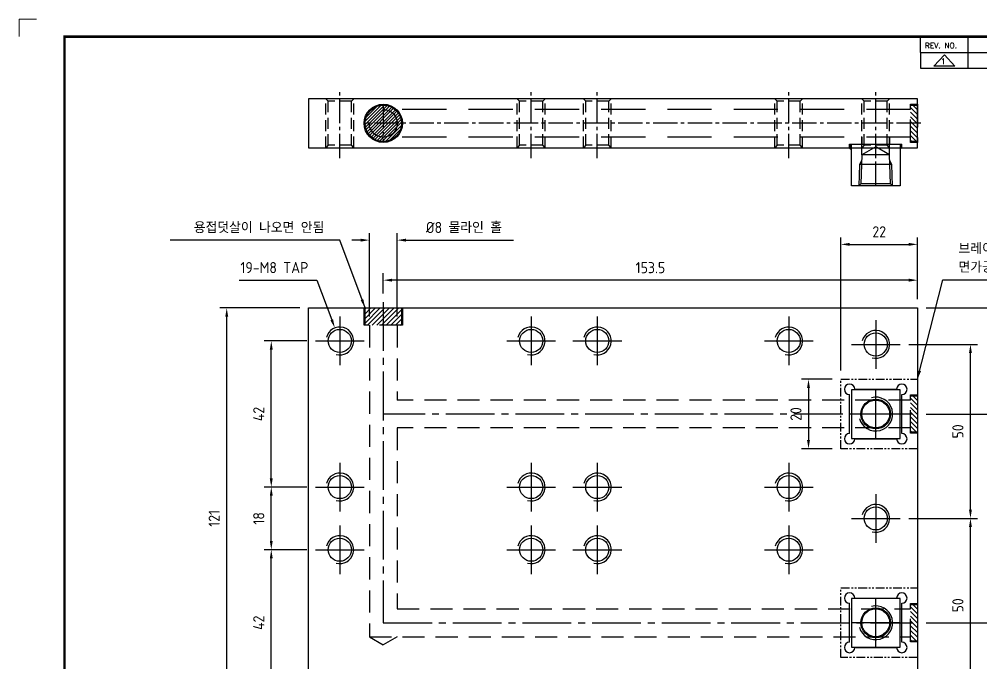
# Model space of a CAD drawing. Header units: millimetres. Extents: x -4251 to 2609, y -1673 to 4048.
# Drawn here: x -3794.2 to -3517.9, y -1171.4 to -986.5 of the extents above; entities that cross this region are included whole.
import ezdxf
from ezdxf.enums import TextEntityAlignment as Align

# ---------------------------------------------------------------- set-up
doc = ezdxf.new("R2010")
doc.units = ezdxf.units.MM
for name, pattern in [('CENTER', [50.8, 31.75, -6.35, 6.35, -6.35]), ('CENTER1', [10, 7, -1, 1, -1]), ('HIDDEN2', [4.7625, 3.175, -1.5875]), ('HIDDENX2', [19.05, 12.7, -6.35]), ('PHANTOMX2', [5, 2.5, -0.5, 0.5, -0.5, 0.5, -0.5])]:
    doc.linetypes.add(name, pattern=pattern)
for name, color, linetype in [('CENTER', 1, 'CENTER'), ('FORMAT-1', 7, 'Continuous'), ('THIN', 3, 'Continuous')]:
    doc.layers.add(name, color=color, linetype=linetype)
doc.styles.add('HAN', font='')
doc.styles.add('RC', font='simplex.shx')
doc.styles.get("Standard").update_dxf_attribs({"font": 'ISOCP.SHX', "bigfont": 'WHGTXT.SHX'})
doc.styles.get('HAN').set_extended_font_data('GulimChe')
doc.dimstyles.new('PS-1', dxfattribs={"dimtxt": 3.2, "dimasz": 2.5, "dimexe": 2, "dimexo": 2.5, "dimgap": 2, "dimtad": 1, "dimtoh": 1, "dimrnd": 0.05, "dimzin": 12, "dimdsep": 46, "dimtxsty": 'Standard', "dimcen": 0, "dimclrt": 2, "dimazin": 3, "dimtfac": 1, "dimtofl": 0, "dimtmove": 0, "dimatfit": 3, "dimfxl": 0, "dimtolj": 1, "dimtzin": 0, "dimarcsym": 0})

# ---------------------------------------------------------------- blocks, each defined once
blk = doc.blocks.new('A$C421973F8')
at = {"color": 1}
blk.add_lwpolyline([(-7, 7), (-7, -7), (7, -7), (7, 7)], close=True, dxfattribs=at)
blk.add_circle((0, 0), 4.28)
blk.add_circle((0, 0), 4, dxfattribs=at)
at = {"layer": 'CENTER'}
for p, q in [((0, -4.86), (0, 4.86)), ((4.86, 0), (-4.86, 0))]:
    blk.add_line(p, q, dxfattribs=at)
at = {"layer": 'THIN'}
blk.add_arc((0, 0), 4.86, 195, 105, dxfattribs=at)
blk = doc.blocks.new('A$C6A5E3453')
at = {"color": 1, "linetype": 'CENTER1'}
blk.add_line((0, -12, 0), (0, 0, 0), dxfattribs=at)
at = {"color": 2, "linetype": 'HIDDENX2'}
for p, q in [((-4, -3.08), (-4, 0)), ((4, -3.08), (4, 0)), ((4, -3.08), (-4, -3.08)), ((4.67, -5.8), (-4.67, -5.8))]:
    blk.add_line(p, q, dxfattribs=at)
at = {"color": 1}
blk.add_lwpolyline([(-7, 0), (7, 0), (7, -12), (-7, -12)], close=True, dxfattribs=at)
at = {"color": 2, "linetype": 'HIDDENX2'}
for points in [[(4.26, -11.4), (4, -3.08), (0, -0.77), (-4, -3.08), (-4.26, -11.4)], [(-4.06, -4.74), (-4.67, -5.8), (-4.86, -12)], [(4.86, -12), (4.67, -5.8), (4.06, -4.74)], [(4.86, -12), (4.26, -11.4), (-4.26, -11.4), (-4.86, -12)]]:
    blk.add_lwpolyline(points, dxfattribs=at)
blk = doc.blocks.new('*D567')
at = {"color": 0, "linetype": 'ByBlock', "lineweight": -2}
for p, q in [((-3711.59, -1138.94), (-3723.78, -1138.94)), ((-3721.78, -1178.44), (-3721.78, -1141.44)), ((-3711.59, -1180.94), (-3723.78, -1180.94))]:
    blk.add_line(p, q, dxfattribs=at)
at = {"color": 0}
for points in [[(-3722.2, -1141.44), (-3721.36, -1141.44), (-3721.78, -1138.94)], [(-3722.2, -1178.44), (-3721.36, -1178.44), (-3721.78, -1180.94)]]:
    blk.add_solid(points, dxfattribs=at)
at = {"layer": 'DEFPOINTS', "color": 0}
for p in [(-3721.78, -1138.94), (-3709.09, -1138.94, 0), (-3709.09, -1180.94, 0)]:
    blk.add_point(p, dxfattribs=at)
at = {"color": 2, "insert": (-3725.38, -1159.94), "char_height": 3.2, "attachment_point": 5, "rotation": 90}
blk.add_mtext('\\A1;42', dxfattribs=at)
blk = doc.blocks.new('*D568')
at = {"color": 0, "linetype": 'ByBlock', "lineweight": -2}
for p, q in [((-3711.59, -1120.94), (-3723.78, -1120.94)), ((-3721.78, -1136.44), (-3721.78, -1123.44)), ((-3711.59, -1138.94), (-3723.78, -1138.94))]:
    blk.add_line(p, q, dxfattribs=at)
at = {"color": 0}
for points in [[(-3722.2, -1123.44), (-3721.36, -1123.44), (-3721.78, -1120.94)], [(-3722.2, -1136.44), (-3721.36, -1136.44), (-3721.78, -1138.94)]]:
    blk.add_solid(points, dxfattribs=at)
at = {"layer": 'DEFPOINTS', "color": 0}
for p in [(-3721.78, -1120.94), (-3709.09, -1120.94, 0), (-3709.09, -1138.94, 0)]:
    blk.add_point(p, dxfattribs=at)
at = {"color": 2, "insert": (-3725.38, -1129.94), "char_height": 3.2, "attachment_point": 5, "rotation": 90}
blk.add_mtext('\\A1;18', dxfattribs=at)
blk = doc.blocks.new('*D569')
at = {"color": 0, "linetype": 'ByBlock', "lineweight": -2}
for p, q in [((-3711.59, -1078.94), (-3723.78, -1078.94)), ((-3721.78, -1118.44), (-3721.78, -1081.44)), ((-3711.59, -1120.94), (-3723.78, -1120.94))]:
    blk.add_line(p, q, dxfattribs=at)
at = {"color": 0}
for points in [[(-3722.2, -1081.44), (-3721.36, -1081.44), (-3721.78, -1078.94)], [(-3722.2, -1118.44), (-3721.36, -1118.44), (-3721.78, -1120.94)]]:
    blk.add_solid(points, dxfattribs=at)
at = {"layer": 'DEFPOINTS', "color": 0}
for p in [(-3721.78, -1078.94), (-3709.09, -1078.94, 0), (-3709.09, -1120.94, 0)]:
    blk.add_point(p, dxfattribs=at)
at = {"color": 2, "insert": (-3725.38, -1099.94), "char_height": 3.2, "attachment_point": 5, "rotation": 90}
blk.add_mtext('\\A1;42', dxfattribs=at)
blk = doc.blocks.new('*D571')
at = {"color": 0, "linetype": 'ByBlock', "lineweight": -2}
for p, q in [((-3713.59, -1069.44), (-3736.58, -1069.44)), ((-3734.58, -1187.94), (-3734.58, -1071.94)), ((-3713.59, -1190.44), (-3736.58, -1190.44))]:
    blk.add_line(p, q, dxfattribs=at)
at = {"color": 0}
for points in [[(-3735, -1071.94), (-3734.16, -1071.94), (-3734.58, -1069.44)], [(-3735, -1187.94), (-3734.16, -1187.94), (-3734.58, -1190.44)]]:
    blk.add_solid(points, dxfattribs=at)
at = {"layer": 'DEFPOINTS', "color": 0}
for p in [(-3734.58, -1069.44), (-3711.09, -1069.44, 0), (-3711.09, -1190.44, 0)]:
    blk.add_point(p, dxfattribs=at)
at = {"color": 2, "insert": (-3738.18, -1129.94), "char_height": 3.2, "attachment_point": 5, "rotation": 90}
blk.add_mtext('\\A1;121', dxfattribs=at)
blk = doc.blocks.new('*D576')
at = {"color": 0, "linetype": 'ByBlock', "lineweight": -2}
for p, q in [((-3538.59, -1129.94), (-3518.88, -1129.94)), ((-3520.88, -1177.44), (-3520.88, -1132.44)), ((-3538.59, -1179.94), (-3518.88, -1179.94))]:
    blk.add_line(p, q, dxfattribs=at)
at = {"color": 0}
for points in [[(-3521.3, -1132.44), (-3520.46, -1132.44), (-3520.88, -1129.94)], [(-3521.3, -1177.44), (-3520.46, -1177.44), (-3520.88, -1179.94)]]:
    blk.add_solid(points, dxfattribs=at)
at = {"layer": 'DEFPOINTS', "color": 0}
for p in [(-3541.09, -1129.94, 0), (-3520.88, -1129.94), (-3541.09, -1179.94, 0)]:
    blk.add_point(p, dxfattribs=at)
at = {"color": 2, "insert": (-3524.48, -1154.94), "char_height": 3.2, "attachment_point": 5, "rotation": 90}
blk.add_mtext('\\A1;50', dxfattribs=at)
blk = doc.blocks.new('*D577')
at = {"color": 0, "linetype": 'ByBlock', "lineweight": -2}
for p, q in [((-3538.59, -1079.94), (-3518.88, -1079.94)), ((-3520.88, -1127.44), (-3520.88, -1082.44)), ((-3538.59, -1129.94), (-3518.88, -1129.94))]:
    blk.add_line(p, q, dxfattribs=at)
at = {"color": 0}
for points in [[(-3521.3, -1082.44), (-3520.46, -1082.44), (-3520.88, -1079.94)], [(-3521.3, -1127.44), (-3520.46, -1127.44), (-3520.88, -1129.94)]]:
    blk.add_solid(points, dxfattribs=at)
at = {"layer": 'DEFPOINTS', "color": 0}
for p in [(-3541.09, -1079.94, 0), (-3520.88, -1079.94), (-3541.09, -1129.94, 0)]:
    blk.add_point(p, dxfattribs=at)
at = {"color": 2, "insert": (-3524.48, -1104.94), "char_height": 3.2, "attachment_point": 5, "rotation": 90}
blk.add_mtext('\\A1;50', dxfattribs=at)
blk = doc.blocks.new('*D578')
at = {"color": 0, "linetype": 'ByBlock', "lineweight": -2}
for p, q in [((-3533.59, -1159.94), (-3505.68, -1159.94)), ((-3507.68, -1187.94), (-3507.68, -1162.44)), ((-3533.59, -1190.44), (-3505.68, -1190.44))]:
    blk.add_line(p, q, dxfattribs=at)
at = {"color": 0}
for points in [[(-3508.1, -1162.44), (-3507.27, -1162.44), (-3507.68, -1159.94)], [(-3508.1, -1187.94), (-3507.27, -1187.94), (-3507.68, -1190.44)]]:
    blk.add_solid(points, dxfattribs=at)
at = {"layer": 'DEFPOINTS', "color": 0}
for p in [(-3536.09, -1159.94, 0), (-3507.68, -1159.94), (-3536.09, -1190.44, 0)]:
    blk.add_point(p, dxfattribs=at)
at = {"color": 2, "insert": (-3511.28, -1175.19), "char_height": 3.2, "attachment_point": 5, "rotation": 90}
blk.add_mtext('\\A1;30.5', dxfattribs=at)
blk = doc.blocks.new('*D579')
at = {"color": 0, "linetype": 'ByBlock', "lineweight": -2}
for p, q in [((-3533.59, -1099.94), (-3505.68, -1099.94)), ((-3507.68, -1157.44), (-3507.68, -1102.44)), ((-3533.59, -1159.94), (-3505.68, -1159.94))]:
    blk.add_line(p, q, dxfattribs=at)
at = {"color": 0}
for points in [[(-3508.1, -1102.44), (-3507.27, -1102.44), (-3507.68, -1099.94)], [(-3508.1, -1157.44), (-3507.27, -1157.44), (-3507.68, -1159.94)]]:
    blk.add_solid(points, dxfattribs=at)
at = {"layer": 'DEFPOINTS', "color": 0}
for p in [(-3536.09, -1099.94, 0), (-3507.68, -1099.94), (-3536.09, -1159.94, 0)]:
    blk.add_point(p, dxfattribs=at)
at = {"color": 2, "insert": (-3511.28, -1129.94), "char_height": 3.2, "attachment_point": 5, "rotation": 90}
blk.add_mtext('\\A1;60', dxfattribs=at)
blk = doc.blocks.new('*D574')
at = {"color": 0, "linetype": 'ByBlock', "lineweight": -2}
for p, q in [((-3533.59, -1069.44), (-3505.68, -1069.44)), ((-3507.68, -1097.44), (-3507.68, -1071.94)), ((-3533.59, -1099.94), (-3505.68, -1099.94))]:
    blk.add_line(p, q, dxfattribs=at)
at = {"color": 0}
for points in [[(-3508.1, -1071.94), (-3507.27, -1071.94), (-3507.68, -1069.44)], [(-3508.1, -1097.44), (-3507.27, -1097.44), (-3507.68, -1099.94)]]:
    blk.add_solid(points, dxfattribs=at)
at = {"layer": 'DEFPOINTS', "color": 0}
for p in [(-3536.09, -1069.44, 0), (-3507.68, -1069.44), (-3536.09, -1099.94, 0)]:
    blk.add_point(p, dxfattribs=at)
at = {"color": 2, "insert": (-3511.28, -1084.69), "char_height": 3.2, "attachment_point": 5, "rotation": 90}
blk.add_mtext('\\A1;30.5', dxfattribs=at)
blk = doc.blocks.new('*D580')
at = {"color": 0, "linetype": 'ByBlock', "lineweight": -2}
for p, q in [((-3558.09, -1087.44), (-3558.09, -1049.18)), ((-3536.09, -1066.94), (-3536.09, -1049.18)), ((-3555.59, -1051.18), (-3538.59, -1051.18))]:
    blk.add_line(p, q, dxfattribs=at)
at = {"color": 0}
for points in [[(-3555.59, -1050.76), (-3555.59, -1051.59), (-3558.09, -1051.18)], [(-3538.59, -1050.76), (-3538.59, -1051.59), (-3536.09, -1051.18)]]:
    blk.add_solid(points, dxfattribs=at)
at = {"layer": 'DEFPOINTS', "color": 0}
for p in [(-3536.09, -1051.18), (-3536.09, -1069.44), (-3558.09, -1089.94, 0)]:
    blk.add_point(p, dxfattribs=at)
at = {"color": 2, "insert": (-3547.09, -1047.58), "char_height": 3.2, "attachment_point": 5}
blk.add_mtext('\\A1;22', dxfattribs=at)
blk = doc.blocks.new('*D581')
at = {"color": 0, "linetype": 'ByBlock', "lineweight": -2}
for p, q in [((-3560.59, -1089.94), (-3569.41, -1089.94)), ((-3567.41, -1092.44), (-3567.41, -1107.44)), ((-3560.59, -1109.94), (-3569.41, -1109.94))]:
    blk.add_line(p, q, dxfattribs=at)
at = {"color": 0}
for points in [[(-3567.83, -1092.44), (-3567, -1092.44), (-3567.41, -1089.94)], [(-3567.83, -1107.44), (-3567, -1107.44), (-3567.41, -1109.94)]]:
    blk.add_solid(points, dxfattribs=at)
at = {"layer": 'DEFPOINTS', "color": 0}
for p in [(-3558.09, -1089.94, 0), (-3567.41, -1109.94), (-3558.09, -1109.94, 0)]:
    blk.add_point(p, dxfattribs=at)
at = {"color": 2, "insert": (-3571.01, -1099.94), "char_height": 3.2, "attachment_point": 5, "rotation": 90}
blk.add_mtext('\\A1;20', dxfattribs=at)
blk = doc.blocks.new('*D582')
at = {"color": 0, "linetype": 'ByBlock', "lineweight": -2}
for p, q in [((-3689.59, -1065.26), (-3689.59, -1059.47)), ((-3536.09, -1066.94), (-3536.09, -1059.47)), ((-3538.59, -1061.47), (-3687.09, -1061.47))]:
    blk.add_line(p, q, dxfattribs=at)
at = {"color": 0}
for points in [[(-3687.09, -1061.05), (-3687.09, -1061.89), (-3689.59, -1061.47)], [(-3538.59, -1061.05), (-3538.59, -1061.89), (-3536.09, -1061.47)]]:
    blk.add_solid(points, dxfattribs=at)
at = {"layer": 'DEFPOINTS', "color": 0}
for p in [(-3689.59, -1061.47), (-3689.59, -1067.76, 0), (-3536.09, -1069.44, 0)]:
    blk.add_point(p, dxfattribs=at)
at = {"color": 2, "insert": (-3612.84, -1057.87), "char_height": 3.2, "attachment_point": 5}
blk.add_mtext('\\A1;153.5', dxfattribs=at)
blk = doc.blocks.new('*D583')
at = {"color": 0, "linetype": 'ByBlock', "lineweight": -2}
for p, q in [((-3731.04, -1061.46), (-3708.72, -1061.46)), ((-3708.72, -1061.46), (-3704.4, -1072.86))]:
    blk.add_line(p, q, dxfattribs=at)
at = {"color": 0}
blk.add_solid([(-3704.01, -1072.72), (-3704.79, -1073.01), (-3703.51, -1075.2)], dxfattribs=at)
at = {"layer": 'DEFPOINTS', "color": 0}
for p in [(-3703.51, -1075.2, 0), (-3700.67, -1082.68, 0)]:
    blk.add_point(p, dxfattribs=at)
at = {"color": 2, "insert": (-3720.88, -1057.86), "char_height": 3.2, "attachment_point": 5}
blk.add_mtext('\\A1;19-M8 TAP', dxfattribs=at)
blk = doc.blocks.new('re3')
at = {"color": 180}
for p, q in [((0, 0), (0, -4.55)), ((6.87, -0.64), (3.86, -3.91)), ((6.87, -0.64), (9.88, -3.91)), ((13.74, -4.55), (13.74, 0)), ((28.97, -4.55), (28.97, 0)), ((108.25, -4.55), (108.25, 0)), ((123.49, -4.55), (123.49, 0)), ((138.64, -4.55), (138.64, 0)), ((0, -4.55), (155.53, -4.55)), ((9.88, -3.91), (3.86, -3.91))]:
    blk.add_line(p, q, dxfattribs=at)
at = {"color": 2, "style": 'RC', "oblique": 15}
blk.add_attdef('REV.NO', text='', height=1.56, dxfattribs=at).set_placement((6.59, -2.56), align=Align.MIDDLE_CENTER)
blk.add_attdef('-1', text='', height=1.56, dxfattribs=at).set_placement((9.37, -1.66), align=Align.MIDDLE_LEFT)
at = {"color": 2, "style": 'HAN'}
for tag, p in [('REV.-DATE', (21.36, -2.28)), ('DRA.BY', (115.87, -2.28)), ('CH.BY', (131.07, -2.28)), ('APP.BY', (147.09, -2.28))]:
    blk.add_attdef(tag, text='', height=2.5, dxfattribs=at).set_placement(p, align=Align.MIDDLE_CENTER)
blk.add_attdef('DESCRIPTION-OF-REVISION', text='', height=2.5, dxfattribs=at).set_placement((31.61, -2.28), align=Align.MIDDLE_LEFT)
blk = doc.blocks.new('format-3')
at = {"color": 3, "lineweight": 9}
for p in [(0, 286.3), (5, 291.3)]:
    blk.add_line(p, (0, 291.3), dxfattribs=at)
at = {"color": 180}
for p, q in [((258.97, 281.75), (258.97, 286.3)), ((272.71, 281.75), (272.71, 286.3)), ((258.97, 281.75), (414.5, 281.75))]:
    blk.add_line(p, q, dxfattribs=at)
at = {"layer": 'FORMAT-1', "const_width": 0.7}
blk.add_lwpolyline([(13, 5), (13, 286.3), (414.5, 286.3), (414.5, 5)], close=True, dxfattribs=at)
at = {"color": 2, "style": 'RC'}
blk.add_text('REV. NO.', height=1.56, dxfattribs=at).set_placement((260.23, 282.95))
at = {"style": 'HAN'}
for tag, height, p in [('MODEL-NAME', 3, (386.1, 31.53)), ('SCALE', 2.7, (320.81, 26.29)), ('PART-NAME', 3, (386.1, 26.29)), ('DWG-NO', 3, (386.1, 21.01)), ('DRA-BY', 3, (260.72, 19.44)), ('CH-BY', 3, (277.21, 19.44)), ('APP-BY', 3, (293.7, 19.44)), ('관련업체', 3, (333.52, 9.26)), ('DRA-DATE', 2.5, (260.72, 7.47)), ('CH-DATE', 2.5, (277.21, 7.47)), ('APP-DATE', 2.5, (293.7, 7.47))]:
    blk.add_attdef(tag, text='', height=height, dxfattribs=at).set_placement(p, align=Align.MIDDLE_CENTER)
blk = doc.blocks.new('*D617')
at = {"color": 0, "linetype": 'ByBlock', "lineweight": -2}
for p, q in [((-3693.59, -1071.94), (-3693.59, -1047.96)), ((-3685.59, -1071.94), (-3685.59, -1047.96)), ((-3696.09, -1049.96), (-3698.59, -1049.96)), ((-3683.09, -1049.96), (-3652.22, -1049.96))]:
    blk.add_line(p, q, dxfattribs=at)
at = {"color": 0}
for points in [[(-3696.09, -1049.55), (-3696.09, -1050.38), (-3693.59, -1049.96)], [(-3683.09, -1049.55), (-3683.09, -1050.38), (-3685.59, -1049.96)]]:
    blk.add_solid(points, dxfattribs=at)
at = {"layer": 'DEFPOINTS', "color": 0}
for p in [(-3685.59, -1049.96), (-3693.59, -1074.44, 0), (-3685.59, -1074.44, 0)]:
    blk.add_point(p, dxfattribs=at)
at = {"color": 2, "insert": (-3666.41, -1046.33), "char_height": 3.2, "attachment_point": 5}
blk.add_mtext('\\A1;%%C8 물라인 홀', dxfattribs=at)

msp = doc.modelspace()

# ---------------------------------------------------------------- hatches: boundary and pattern name
h = msp.add_hatch()
h.set_pattern_fill('ANSI31', color=4, scale=0.2)
h.set_pattern_definition([(45, (-6030.2878, -1876.6944), (-0.4490128, 0.4490128), [])])
edge = h.paths.add_edge_path()
edge.add_arc((-3689.5925, -1016.3897), 5.25, 0, 360)
at = {"linetype": 'HIDDEN2', "ltscale": 2}
h = msp.add_hatch(dxfattribs=at)
h.set_pattern_fill('ANSI31', color=2, scale=0.3, angle=-90)
h.set_pattern_definition([(315, (-3865.422, 1569.0859), (0.6735192, 0.6735192), [])])
h.paths.add_polyline_path([(-3536.0925, -1011.1397), (-3536.0925, -1021.6397), (-3538.0925, -1021.6397), (-3538.0925, -1011.1397)])
h = msp.add_hatch(color=256)
h.paths.add_polyline_path([(-3555.0925, -1022.3897), (-3555.5925, -1022.3897), (-3555.5925, -1023.3897), (-3555.0925, -1023.3897)])
h.paths.add_polyline_path([(-3555.0925, -1023.3897), (-3555.5925, -1023.3897, 0.41421356), (-3555.0925, -1023.8897)])
h = msp.add_hatch(color=256)
h.paths.add_polyline_path([(-3541.0925, -1022.3897), (-3540.5925, -1022.3897), (-3540.5925, -1023.3897), (-3541.0925, -1023.3897)])
h.paths.add_polyline_path([(-3541.0925, -1023.3897), (-3540.5925, -1023.3897, -0.41421356), (-3541.0925, -1023.8897)])
h = msp.add_hatch(dxfattribs=at)
h.set_pattern_fill('ANSI31', color=2, scale=0.3)
h.set_pattern_definition([(45, (-6275.068, -1401.7718), (-0.6735192, 0.6735192), [])])
h.paths.add_polyline_path([(-3694.8425, -1069.4422), (-3684.3425, -1069.4422), (-3684.3425, -1074.4422), (-3694.8425, -1074.4422)])
h = msp.add_hatch(dxfattribs=at)
h.set_pattern_fill('ANSI31', color=2, scale=0.3, angle=-90)
h.set_pattern_definition([(315, (-3865.422, 1485.5333), (0.6735192, 0.6735192), [])])
h.paths.add_polyline_path([(-3536.0925, -1094.6922), (-3536.0925, -1105.1922), (-3538.0925, -1105.1922), (-3538.0925, -1094.6922)])
h = msp.add_hatch(dxfattribs=at)
h.set_pattern_fill('ANSI31', color=2, scale=0.3, angle=-90)
h.set_pattern_definition([(315, (-3865.422, 1425.5333), (0.6735192, 0.6735192), [])])
h.paths.add_polyline_path([(-3536.0925, -1154.6922), (-3536.0925, -1165.1922), (-3538.0925, -1165.1922), (-3538.0925, -1154.6922)])

# ---------------------------------------------------------------- linework, layer by layer
at = {"color": 1, "linetype": 'CENTER1'}
for p, q in [((-3702.0925, -1026.3897, 0), (-3702.0925, -1006.3897, 0)), ((-3647.0925, -1026.3897, 0), (-3647.0925, -1006.3897, 0)), ((-3628.0925, -1026.3897, 0), (-3628.0925, -1006.3897, 0)), ((-3573.0925, -1026.3897, 0), (-3573.0925, -1006.3897, 0)), ((-3548.0925, -1026.3897, 0), (-3548.0925, -1006.3897, 0)), ((-3689.5925, -1010.8897, 0), (-3689.5925, -1021.8897, 0)), ((-3535.0925, -1016.3897, 0), (-3695.0925, -1016.3897, 0))]:
    msp.add_line(p, q, dxfattribs=at)
at = {"color": 6}
for p, q in [((-3536.0925, -1009.3897, 0), (-3711.0925, -1009.3897, 0)), ((-3711.0925, -1009.3897, 0), (-3711.0925, -1023.3897, 0)), ((-3536.0925, -1023.3897, 0), (-3536.0925, -1009.3897, 0)), ((-3711.0925, -1023.3897, 0), (-3536.0925, -1023.3897, 0)), ((-3554.0925, -1092.8422, 0), (-3542.0925, -1092.8422, 0)), ((-3555.5925, -1105.5422, 0), (-3555.5925, -1094.3422, 0)), ((-3555.5925, -1165.5422, 0), (-3555.5925, -1154.3422, 0)), ((-3554.0925, -1152.8422, 0), (-3542.0925, -1152.8422, 0))]:
    msp.add_line(p, q, dxfattribs=at)
at = {"color": 2, "linetype": 'HIDDEN2'}
for p, q in [((-3706.0925, -1023.3897, 0), (-3706.0925, -1009.3897, 0)), ((-3705.4159, -1022.7131, 0), (-3705.4159, -1010.0663, 0)), ((-3698.7691, -1022.7131, 0), (-3698.7691, -1010.0663, 0)), ((-3698.0925, -1023.3897, 0), (-3698.0925, -1009.3897, 0)), ((-3651.0925, -1023.3897, 0), (-3651.0925, -1009.3897, 0)), ((-3650.4159, -1022.7131, 0), (-3650.4159, -1010.0663, 0)), ((-3643.7691, -1022.7131, 0), (-3643.7691, -1010.0663, 0)), ((-3643.0925, -1023.3897, 0), (-3643.0925, -1009.3897, 0)), ((-3632.0925, -1023.3897, 0), (-3632.0925, -1009.3897, 0)), ((-3631.4159, -1022.7131, 0), (-3631.4159, -1010.0663, 0)), ((-3624.7691, -1022.7131, 0), (-3624.7691, -1010.0663, 0)), ((-3624.0925, -1023.3897, 0), (-3624.0925, -1009.3897, 0)), ((-3577.0925, -1023.3897, 0), (-3577.0925, -1009.3897, 0)), ((-3576.4159, -1022.7131, 0), (-3576.4159, -1010.0663, 0)), ((-3569.7691, -1022.7131, 0), (-3569.7691, -1010.0663, 0)), ((-3569.0925, -1023.3897, 0), (-3569.0925, -1009.3897, 0)), ((-3552.0925, -1023.3897, 0), (-3552.0925, -1009.3897, 0)), ((-3551.4159, -1022.7131, 0), (-3551.4159, -1010.0663, 0)), ((-3544.7691, -1022.7131, 0), (-3544.7691, -1010.0663, 0)), ((-3544.0925, -1023.3897, 0), (-3544.0925, -1009.3897, 0))]:
    msp.add_line(p, q, dxfattribs=at)
at = {"color": 2, "linetype": 'HIDDENX2'}
for p, q in [((-3538.0925, -1012.3897, 0), (-3689.629, -1012.3897, 0)), ((-3538.0925, -1020.3897, 0), (-3689.5925, -1020.3897, 0)), ((-3555.5925, -1023.3897, 0), (-3555.5925, -1022.3897, 0)), ((-3540.5925, -1023.3897, 0), (-3540.5925, -1022.3897, 0))]:
    msp.add_line(p, q, dxfattribs=at)
at = {"color": 250, "linetype": 'HIDDENX2'}
for p, q in [((-3552.0925, -1020.3897, 0), (-3552.0925, -1022.3897, 0)), ((-3544.0925, -1020.3897, 0), (-3544.0925, -1022.3897, 0))]:
    msp.add_line(p, q, dxfattribs=at)
at = {"color": 2}
msp.add_line((-3555.5925, -1022.3897, 0), (-3540.5925, -1022.3897, 0), dxfattribs=at)
at = {"color": 2, "linetype": 'HIDDEN2', "ltscale": 2}
for p, q in [((-3693.5925, -1074.4422, 0), (-3693.5925, -1163.9422, 0)), ((-3685.5925, -1074.4422, 0), (-3685.5925, -1095.9422, 0)), ((-3538.0925, -1095.9422, 0), (-3685.5925, -1095.9422, 0)), ((-3538.0925, -1103.9422, 0), (-3685.5925, -1103.9422, 0)), ((-3685.5925, -1103.9422, 0), (-3685.5925, -1155.9422, 0)), ((-3685.5925, -1155.9422, 0), (-3538.0925, -1155.9422, 0)), ((-3693.5925, -1163.9422, 0), (-3538.0925, -1163.9422, 0)), ((-3693.5925, -1163.9422, 0), (-3689.5925, -1166.2516, 0)), ((-3685.5925, -1163.9422, 0), (-3689.5925, -1166.2516, 0))]:
    msp.add_line(p, q, dxfattribs=at)
at = {"color": 2, "linetype": 'HIDDEN2', "elevation": 0}
for points in [[(-3698.0925, -1009.3897), (-3698.7691, -1010.0663), (-3705.4159, -1010.0663), (-3706.0925, -1009.3897)], [(-3643.0925, -1009.3897), (-3643.7691, -1010.0663), (-3650.4159, -1010.0663), (-3651.0925, -1009.3897)], [(-3624.0925, -1009.3897), (-3624.7691, -1010.0663), (-3631.4159, -1010.0663), (-3632.0925, -1009.3897)], [(-3569.0925, -1009.3897), (-3569.7691, -1010.0663), (-3576.4159, -1010.0663), (-3577.0925, -1009.3897)], [(-3544.0925, -1009.3897), (-3544.7691, -1010.0663), (-3551.4159, -1010.0663), (-3552.0925, -1009.3897)], [(-3698.0925, -1023.3897), (-3698.7691, -1022.7131), (-3705.4159, -1022.7131), (-3706.0925, -1023.3897)], [(-3643.0925, -1023.3897), (-3643.7691, -1022.7131), (-3650.4159, -1022.7131), (-3651.0925, -1023.3897)], [(-3624.0925, -1023.3897), (-3624.7691, -1022.7131), (-3631.4159, -1022.7131), (-3632.0925, -1023.3897)], [(-3569.0925, -1023.3897), (-3569.7691, -1022.7131), (-3576.4159, -1022.7131), (-3577.0925, -1023.3897)], [(-3544.0925, -1023.3897), (-3544.7691, -1022.7131), (-3551.4159, -1022.7131), (-3552.0925, -1023.3897)]]:
    msp.add_lwpolyline(points, dxfattribs=at)
at = {"color": 2, "linetype": 'HIDDEN2', "ltscale": 2, "elevation": 0}
for points in [[(-3536.0925, -1010.8897), (-3536.0925, -1021.8897), (-3538.0925, -1021.8897), (-3538.0925, -1010.8897)], [(-3536.0925, -1011.1397), (-3536.0925, -1021.6397), (-3538.0925, -1021.6397), (-3538.0925, -1011.1397)], [(-3695.0925, -1069.4422), (-3684.0925, -1069.4422), (-3684.0925, -1074.4422), (-3695.0925, -1074.4422)], [(-3694.8425, -1069.4422), (-3684.3425, -1069.4422), (-3684.3425, -1074.4422), (-3694.8425, -1074.4422)], [(-3536.0925, -1094.4422), (-3536.0925, -1105.4422), (-3538.0925, -1105.4422), (-3538.0925, -1094.4422)], [(-3536.0925, -1094.6922), (-3536.0925, -1105.1922), (-3538.0925, -1105.1922), (-3538.0925, -1094.6922)], [(-3536.0925, -1154.4422), (-3536.0925, -1165.4422), (-3538.0925, -1165.4422), (-3538.0925, -1154.4422)], [(-3536.0925, -1154.6922), (-3536.0925, -1165.1922), (-3538.0925, -1165.1922), (-3538.0925, -1154.6922)]]:
    msp.add_lwpolyline(points, close=True, dxfattribs=at)
at = {"color": 1, "linetype": 'CENTER1', "ltscale": 2, "elevation": 0}
for points in [[(-3689.5925, -1067.7615), (-3689.5925, -1159.9422), (-3537.5925, -1159.9422)], [(-3537.5925, -1099.9422), (-3689.5925, -1099.9422)]]:
    msp.add_lwpolyline(points, dxfattribs=at)
at = {"color": 6, "elevation": 0}
msp.add_lwpolyline([(-3711.0925, -1069.4422), (-3536.0925, -1069.4422), (-3536.0925, -1190.4422), (-3711.0925, -1190.4422)], close=True, dxfattribs=at)
at = {"color": 1, "linetype": 'PHANTOMX2', "elevation": 0}
for points in [[(-3536.0925, -1109.9431), (-3558.0925, -1109.9431), (-3558.0925, -1089.9431), (-3536.0925, -1089.9431)], [(-3536.0925, -1169.9422), (-3558.0933, -1169.9422), (-3558.0933, -1149.9422), (-3536.0925, -1149.9422)]]:
    msp.add_lwpolyline(points, dxfattribs=at)
at = {"color": 6, "elevation": 0}
for points in [[(-3540.5925, -1105.5422), (-3540.5925, -1094.3422)], [(-3540.5925, -1165.5422), (-3540.5925, -1154.3422)]]:
    msp.add_lwpolyline(points, dxfattribs=at)
for points in [[(-3555.5925, -1105.5422, 2.41421356), (-3554.0925, -1107.0422), (-3542.0925, -1107.0422, 2.41421356), (-3540.5925, -1105.5422)], [(-3555.5925, -1165.5422, 2.41421356), (-3554.0925, -1167.0422), (-3542.0925, -1167.0422, 2.41421356), (-3540.5925, -1165.5422)]]:
    msp.add_lwpolyline(points, format="xyb", dxfattribs=at)
at = {"color": 6}
for centre, radius in [((-3689.5925, -1016.3897, 0), 5.5), ((-3548.0925, -1099.9422, 0), 4), ((-3548.0925, -1159.9422, 0), 4)]:
    msp.add_circle(centre, radius, dxfattribs=at)
at = {"color": 4}
msp.add_circle((-3689.5925, -1016.3897, 0), 5.25, dxfattribs=at)
at = {"color": 2, "linetype": 'HIDDENX2'}
msp.add_circle((-3689.5925, -1016.3897, 0), 4, dxfattribs=at)
at = {"ltscale": 10}
for centre in [(-3702.0925, -1078.9422, 0), (-3647.0925, -1078.9422, 0), (-3628.0925, -1078.9422, 0), (-3573.0925, -1078.9422, 0), (-3548.0925, -1079.9422, 0), (-3702.0925, -1120.9422, 0), (-3647.0925, -1120.9422, 0), (-3628.0925, -1120.9422, 0), (-3573.0925, -1120.9422, 0), (-3548.0925, -1129.9422, 0), (-3702.0925, -1138.9422, 0), (-3647.0925, -1138.9422, 0), (-3628.0925, -1138.9422, 0), (-3573.0925, -1138.9422, 0)]:
    msp.add_circle(centre, 3.3234, dxfattribs=at)
msp.add_arc((-3555.0925, -1023.3897, 0), 0.5, 180, 270)
at = {"color": 6}
for centre, start, end in [((-3555.5925, -1092.8422, 0), 0, 270), ((-3540.5925, -1092.8422, 0), 270, 180), ((-3555.5925, -1152.8422, 0), 0, 270), ((-3540.5925, -1152.8422, 0), 270, 180)]:
    msp.add_arc(centre, 1.5, start, end, dxfattribs=at)
at = {"layer": 'CENTER', "ltscale": 10}
for p, q in [((-3702.0925, -1071.9422, 0), (-3702.0925, -1085.9422, 0)), ((-3647.0925, -1071.9422, 0), (-3647.0925, -1085.9422, 0)), ((-3628.0925, -1071.9422, 0), (-3628.0925, -1085.9422, 0)), ((-3573.0925, -1071.9422, 0), (-3573.0925, -1085.9422, 0)), ((-3548.0925, -1072.9422, 0), (-3548.0925, -1086.9422, 0)), ((-3709.0925, -1078.9422, 0), (-3695.0925, -1078.9422, 0)), ((-3654.0925, -1078.9422, 0), (-3640.0925, -1078.9422, 0)), ((-3635.0925, -1078.9422, 0), (-3621.0925, -1078.9422, 0)), ((-3580.0925, -1078.9422, 0), (-3566.0925, -1078.9422, 0)), ((-3555.0925, -1079.9422, 0), (-3541.0925, -1079.9422, 0)), ((-3702.0925, -1113.9422, 0), (-3702.0925, -1127.9422, 0)), ((-3647.0925, -1113.9422, 0), (-3647.0925, -1127.9422, 0)), ((-3628.0925, -1113.9422, 0), (-3628.0925, -1127.9422, 0)), ((-3573.0925, -1113.9422, 0), (-3573.0925, -1127.9422, 0)), ((-3709.0925, -1120.9422, 0), (-3695.0925, -1120.9422, 0)), ((-3654.0925, -1120.9422, 0), (-3640.0925, -1120.9422, 0)), ((-3635.0925, -1120.9422, 0), (-3621.0925, -1120.9422, 0)), ((-3580.0925, -1120.9422, 0), (-3566.0925, -1120.9422, 0)), ((-3548.0925, -1122.9422, 0), (-3548.0925, -1136.9422, 0)), ((-3555.0925, -1129.9422, 0), (-3541.0925, -1129.9422, 0)), ((-3702.0925, -1131.9422, 0), (-3702.0925, -1145.9422, 0)), ((-3647.0925, -1131.9422, 0), (-3647.0925, -1145.9422, 0)), ((-3628.0925, -1131.9422, 0), (-3628.0925, -1145.9422, 0)), ((-3573.0925, -1131.9422, 0), (-3573.0925, -1145.9422, 0)), ((-3709.0925, -1138.9422, 0), (-3695.0925, -1138.9422, 0)), ((-3654.0925, -1138.9422, 0), (-3640.0925, -1138.9422, 0)), ((-3635.0925, -1138.9422, 0), (-3621.0925, -1138.9422, 0)), ((-3580.0925, -1138.9422, 0), (-3566.0925, -1138.9422, 0))]:
    msp.add_line(p, q, dxfattribs=at)
at = {"layer": 'CENTER', "color": 1}
for p, q in [((-3548.0925, -1107.0422, 0), (-3548.0925, -1092.8422, 0)), ((-3540.9916, -1099.9431, 0), (-3555.1916, -1099.9431, 0)), ((-3548.0925, -1167.0422, 0), (-3548.0925, -1152.8422, 0)), ((-3540.9916, -1159.9431, 0), (-3555.1916, -1159.9431, 0))]:
    msp.add_line(p, q, dxfattribs=at)
at = {"layer": 'THIN', "ltscale": 10}
for centre in [(-3702.0925, -1078.9422, 0), (-3647.0925, -1078.9422, 0), (-3628.0925, -1078.9422, 0), (-3573.0925, -1078.9422, 0), (-3548.0925, -1079.9422, 0), (-3702.0925, -1120.9422, 0), (-3647.0925, -1120.9422, 0), (-3628.0925, -1120.9422, 0), (-3573.0925, -1120.9422, 0), (-3548.0925, -1129.9422, 0), (-3702.0925, -1138.9422, 0), (-3647.0925, -1138.9422, 0), (-3628.0925, -1138.9422, 0), (-3573.0925, -1138.9422, 0)]:
    msp.add_arc(centre, 4, 255, 165, dxfattribs=at)

# ---------------------------------------------------------------- block references
for name, p in [('format-3', (-3794.2005, -1277.7657, 0)), ('A$C6A5E3453', (-3548.0925, -1022.3897, 0)), ('A$C421973F8', (-3548.0925, -1099.9431, 0)), ('A$C421973F8', (-3548.0925, -1159.9431, 0))]:
    msp.add_blockref(name, p)
ref = msp.add_blockref('re3', (-3535.2347, -996.0157, 0))
ref.add_attrib('REV.NO', '1', dxfattribs={"color": 2, "height": 1.56, "style": 'RC'}).set_placement((-3528.6463, -998.5731, 0), align=Align.MIDDLE_CENTER)

# ---------------------------------------------------------------- texts
at = {"color": 1, "insert": (-3706.5352, -1047.9432, 0), "char_height": 3.2, "attachment_point": 9}
msp.add_mtext('용접덧살이 나오면 안됨', dxfattribs=at)
at = {"color": 2, "insert": (-3524.3108, -1059.3312, 0), "char_height": 3.2, "attachment_point": 7}
msp.add_mtext('브레이징 후표시부 제외\\P면가공 할 것.', dxfattribs=at)

# ---------------------------------------------------------------- dimensions: what is measured, and where the dimension line sits
dim = msp.add_linear_dim(base=(-3685.5925, -1049.9631), p1=(-3693.5925, -1074.4422, 0), p2=(-3685.5925, -1074.4422, 0), text='%%C<> 물라인 홀', dimstyle='PS-1', override={"dimarcsym": 1})
dim.commit()
dim.dimension.update_dxf_attribs({"geometry": '*D617', "text_midpoint": (-3666.4058, -1046.3298)})
for base, p1, p2, picture, middle in [((-3536.0925, -1051.1779, 0), (-3558.0925, -1089.9431, 0), (-3536.0925, -1069.4422, 0), '*D580', (-3547.0925, -1047.5776, 0)), ((-3689.5925, -1061.4709), (-3536.0925, -1069.4422, 0), (-3689.5925, -1067.7615, 0), '*D582', (-3612.8425, -1057.8709))]:
    dim = msp.add_linear_dim(base=base, p1=p1, p2=p2, dimstyle='PS-1', override={"dimarcsym": 1})
    dim.commit()
    dim.dimension.update_dxf_attribs({"geometry": picture, "text_midpoint": middle})
dim = msp.add_diameter_dim_2p(p1=(-3700.6749, -1082.6826, 0), p2=(-3703.5101, -1075.2019, 0), text='19-M8 TAP', dimstyle='PS-1', override={"dimarcsym": 1})
dim.commit()
dim.dimension.update_dxf_attribs({"geometry": '*D583', "text_midpoint": (-3720.8779, -1061.4578), "dimtype": 163})
for base, p1, p2, override, picture, middle in [((-3734.5802, -1069.4422), (-3711.0925, -1190.4422, 0), (-3711.0925, -1069.4422, 0), {"dimarcsym": 1}, '*D571', (-3738.1805, -1129.9422)), ((-3507.6823, -1069.4422), (-3536.0925, -1099.9422, 0), (-3536.0925, -1069.4422, 0), {"dimarcsym": 1}, '*D574', (-3511.2823, -1084.6922)), ((-3721.7793, -1078.9422), (-3709.0925, -1120.9422, 0), (-3709.0925, -1078.9422, 0), {"dimtmove": 1, "dimarcsym": 1}, '*D569', (-3725.3796, -1099.9422)), ((-3520.8813, -1079.9422), (-3541.0925, -1129.9422, 0), (-3541.0925, -1079.9422, 0), {"dimtmove": 1, "dimarcsym": 1}, '*D577', (-3524.4813, -1104.9422)), ((-3567.4146, -1109.9431, 0), (-3558.0925, -1089.9431, 0), (-3558.0925, -1109.9431, 0), {"dimarcsym": 1}, '*D581', (-3571.015, -1099.9431, 0)), ((-3507.6823, -1099.9422), (-3536.0925, -1159.9422, 0), (-3536.0925, -1099.9422, 0), {"dimtmove": 1, "dimarcsym": 1}, '*D579', (-3511.2823, -1129.9422)), ((-3721.7793, -1120.9422), (-3709.0925, -1138.9422, 0), (-3709.0925, -1120.9422, 0), {"dimarcsym": 1}, '*D568', (-3725.3793, -1129.9422)), ((-3520.8813, -1129.9422), (-3541.0925, -1179.9422, 0), (-3541.0925, -1129.9422, 0), {"dimtmove": 1, "dimarcsym": 1}, '*D576', (-3524.4813, -1154.9422)), ((-3721.7793, -1138.9422), (-3709.0925, -1180.9422, 0), (-3709.0925, -1138.9422, 0), {"dimarcsym": 1}, '*D567', (-3725.3796, -1159.9422)), ((-3507.6823, -1159.9422), (-3536.0925, -1190.4422, 0), (-3536.0925, -1159.9422, 0), {"dimarcsym": 1}, '*D578', (-3511.2823, -1175.1922))]:
    dim = msp.add_linear_dim(base=base, p1=p1, p2=p2, angle=90, dimstyle='PS-1', override=override)
    dim.commit()
    dim.dimension.update_dxf_attribs({"geometry": picture, "text_midpoint": middle})

# ---------------------------------------------------------------- leaders
at = {"annotation_type": 0, "has_hookline": 1, "text_width": 44.2667}
for points, hookline_direction in [([(-3694.8425, -1069.4422, 0), (-3702.0352, -1049.9432, 0), (-3704.5352, -1049.9432, 0)], 1), ([(-3536.0925, -1089.9431, 0), (-3528.8108, -1061.3312, 0), (-3526.3108, -1061.3312, 0)], 0)]:
    msp.add_leader(points, dimstyle='PS-1', override={"dimgap": 2, "dimtad": 1, "dimarcsym": 1}, dxfattribs=dict(at, hookline_direction=hookline_direction))

doc.saveas('drawing.dxf')
